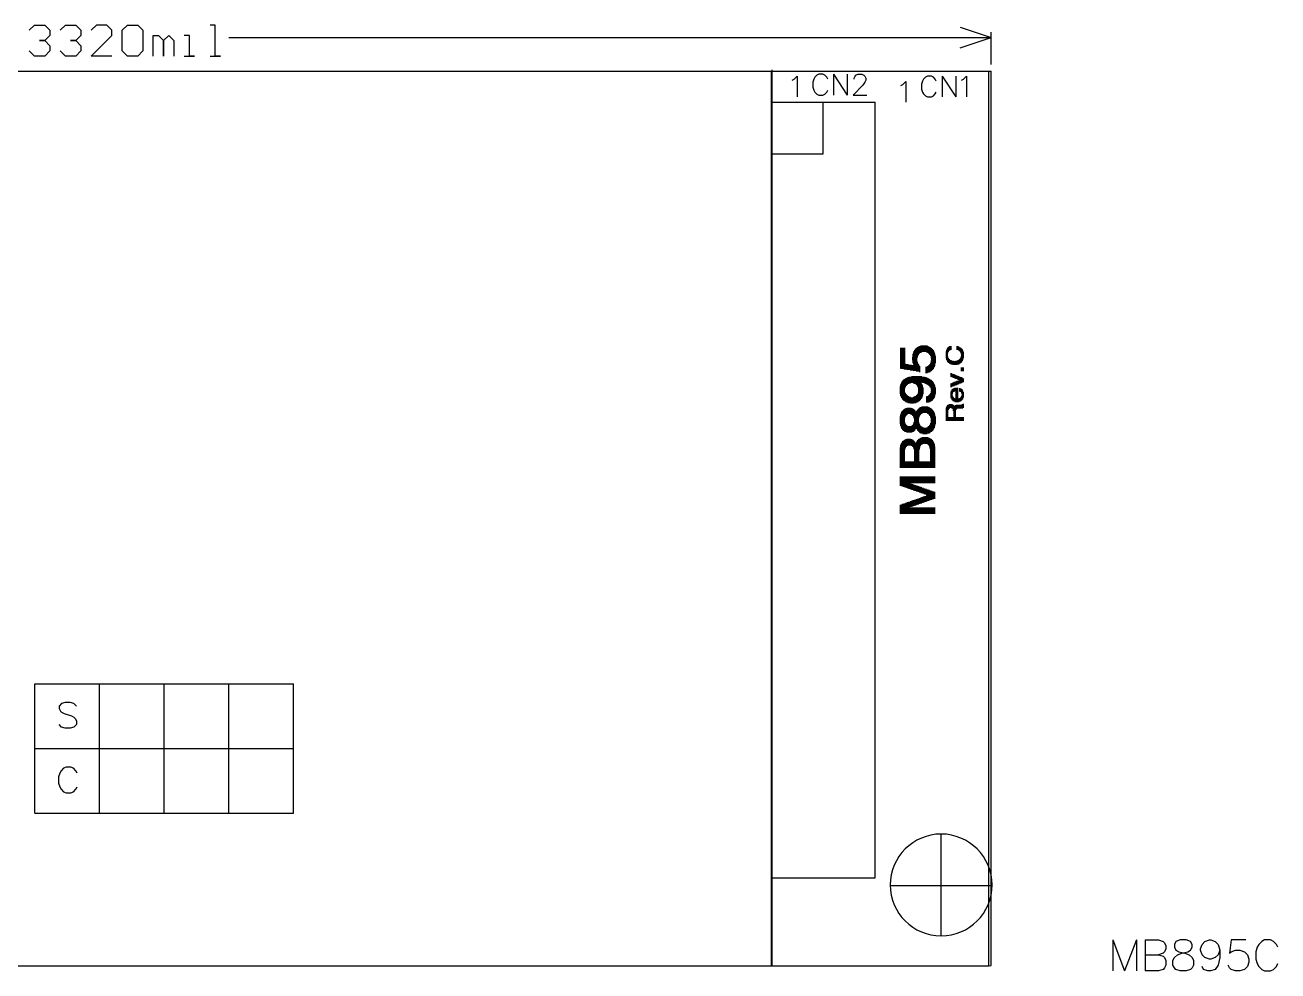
# Model space of a CAD drawing. Extents: x -0.3 to 3.87, y -0.01 to 1.92.
# Drawn here: x 1.451 to 3.874, y -0.01 to 1.819 of the extents above; entities that cross this region are included whole.
import ezdxf

# ---------------------------------------------------------------- set-up
doc = ezdxf.new("R2010")
doc.units = 0
doc.layers.add('gm1', color=6, linetype='CONTINUOUS')
doc.layers.add('gto', color=4, linetype='CONTINUOUS')

msp = doc.modelspace()

# ---------------------------------------------------------------- linework, layer by layer
at = {"layer": 'gm1', "color": 6}
for points in [[(1.45906, 1.80928), (1.46906, 1.81927), (1.48905, 1.81927), (1.49905, 1.80928), (1.49905, 1.79928), (1.48905, 1.78928), (1.47905, 1.78928), (1.48905, 1.78928), (1.49905, 1.77929), (1.49905, 1.76929), (1.48905, 1.75929), (1.46906, 1.75929), (1.45906, 1.76929)], [(1.45906, 1.80928), (1.46906, 1.81927), (1.48905, 1.81927), (1.49905, 1.80928), (1.49905, 1.79928), (1.48905, 1.78928), (1.47905, 1.78928), (1.48905, 1.78928), (1.49905, 1.77929), (1.49905, 1.76929), (1.48905, 1.75929), (1.46906, 1.75929), (1.45906, 1.76929)], [(1.51904, 1.80928), (1.52904, 1.81927), (1.54903, 1.81927), (1.55903, 1.80928), (1.55903, 1.79928), (1.54903, 1.78928), (1.53903, 1.78928), (1.54903, 1.78928), (1.55903, 1.77929), (1.55903, 1.76929), (1.54903, 1.75929), (1.52904, 1.75929), (1.51904, 1.76929)], [(1.51904, 1.80928), (1.52904, 1.81927), (1.54903, 1.81927), (1.55903, 1.80928), (1.55903, 1.79928), (1.54903, 1.78928), (1.53903, 1.78928), (1.54903, 1.78928), (1.55903, 1.77929), (1.55903, 1.76929), (1.54903, 1.75929), (1.52904, 1.75929), (1.51904, 1.76929)], [(1.61901, 1.75929), (1.57902, 1.75929), (1.61901, 1.79928), (1.61901, 1.80928), (1.60901, 1.81927), (1.58902, 1.81927), (1.57902, 1.80928)], [(1.61901, 1.75929), (1.57902, 1.75929), (1.61901, 1.79928), (1.61901, 1.80928), (1.60901, 1.81927), (1.58902, 1.81927), (1.57902, 1.80928)], [(1.639, 1.80928), (1.649, 1.81927), (1.66899, 1.81927), (1.67899, 1.80928), (1.67899, 1.76929), (1.66899, 1.75929), (1.649, 1.75929), (1.639, 1.76929), (1.639, 1.80928)], [(1.639, 1.80928), (1.649, 1.81927), (1.66899, 1.81927), (1.67899, 1.80928), (1.67899, 1.76929), (1.66899, 1.75929), (1.649, 1.75929), (1.639, 1.76929), (1.639, 1.80928)], [(1.80895, 1.75929), (1.82894, 1.75929), (1.81894, 1.75929), (1.81894, 1.81927), (1.80895, 1.81927)], [(1.80895, 1.75929), (1.82894, 1.75929), (1.81894, 1.75929), (1.81894, 1.81927), (1.80895, 1.81927)], [(1.69898, 1.75929), (1.69898, 1.79928), (1.70898, 1.79928), (1.71898, 1.78928), (1.71898, 1.75929), (1.71898, 1.78928), (1.72897, 1.79928), (1.73897, 1.78928), (1.73897, 1.75929)], [(1.69898, 1.75929), (1.69898, 1.79928), (1.70898, 1.79928), (1.71898, 1.78928), (1.71898, 1.75929), (1.71898, 1.78928), (1.72897, 1.79928), (1.73897, 1.78928), (1.73897, 1.75929)], [(1.75896, 1.75929), (1.77896, 1.75929), (1.76896, 1.75929), (1.76896, 1.79928), (1.75896, 1.79928)], [(1.75896, 1.75929), (1.77896, 1.75929), (1.76896, 1.75929), (1.76896, 1.79928), (1.75896, 1.79928)], [(1.84494, 1.79528), (3.32, 1.79528)], [(1.84494, 1.79528), (3.32, 1.79528)], [(3.26, 1.81528), (3.32, 1.79528)], [(3.26, 1.81528), (3.32, 1.79528)], [(3.26, 1.77528), (3.32, 1.79528)], [(3.26, 1.77528), (3.32, 1.79528)], [(3.32, 1.74278), (3.32, 1.80528)], [(3.32, 1.74278), (3.32, 1.80528)], [(0.62, 1.68528), (0.82, 1.68528), (0.865, 1.73028), (3.32, 1.73028)], [(0.62, 1.68528), (0.82, 1.68528), (0.865, 1.73028), (3.32, 1.73028)], [(3.32, 0.00028), (3.32, 1.73028)], [(3.32, 0.00028), (3.32, 1.73028)], [(0, 0), (3.3155, 0)], [(0, 0), (3.3155, 0)], [(3.3155, 0), (3.32, 0.00028)], [(3.3155, 0), (3.32, 0.00028)]]:
    msp.add_lwpolyline(points, dxfattribs=at)
at = {"layer": 'gto', "color": 4}
for points in [[(1.45906, 1.80928), (1.46906, 1.81927), (1.48905, 1.81927), (1.49905, 1.80928), (1.49905, 1.79928), (1.48905, 1.78928), (1.47905, 1.78928), (1.48905, 1.78928), (1.49905, 1.77929), (1.49905, 1.76929), (1.48905, 1.75929), (1.46906, 1.75929), (1.45906, 1.76929)], [(1.51904, 1.80928), (1.52904, 1.81927), (1.54903, 1.81927), (1.55903, 1.80928), (1.55903, 1.79928), (1.54903, 1.78928), (1.53903, 1.78928), (1.54903, 1.78928), (1.55903, 1.77929), (1.55903, 1.76929), (1.54903, 1.75929), (1.52904, 1.75929), (1.51904, 1.76929)], [(1.61901, 1.75929), (1.57902, 1.75929), (1.61901, 1.79928), (1.61901, 1.80928), (1.60901, 1.81927), (1.58902, 1.81927), (1.57902, 1.80928)], [(1.639, 1.80928), (1.649, 1.81927), (1.66899, 1.81927), (1.67899, 1.80928), (1.67899, 1.76929), (1.66899, 1.75929), (1.649, 1.75929), (1.639, 1.76929), (1.639, 1.80928)], [(1.80895, 1.75929), (1.82894, 1.75929), (1.81894, 1.75929), (1.81894, 1.81927), (1.80895, 1.81927)], [(1.69898, 1.75929), (1.69898, 1.79928), (1.70898, 1.79928), (1.71898, 1.78928), (1.71898, 1.75929), (1.71898, 1.78928), (1.72897, 1.79928), (1.73897, 1.78928), (1.73897, 1.75929)], [(1.75896, 1.75929), (1.77896, 1.75929), (1.76896, 1.75929), (1.76896, 1.79928), (1.75896, 1.79928)], [(1.84494, 1.79528), (3.32, 1.79528)], [(3.26, 1.81528), (3.32, 1.79528)], [(3.26, 1.77528), (3.32, 1.79528)], [(3.32, 1.74278), (3.32, 1.80528)], [(0.62, 1.68528), (0.82, 1.68528), (0.865, 1.73028), (3.32, 1.73028)], [(2.895, 0), (2.895, 1.73028)], [(2.89594, 0), (2.89594, 1.73257)], [(3.00357, 1.71447), (3.00166, 1.71828), (2.99785, 1.72209), (2.99404, 1.72399), (2.98643, 1.72399), (2.98262, 1.72209), (2.97881, 1.71828), (2.9769, 1.71447), (2.975, 1.70876), (2.975, 1.69923), (2.9769, 1.69352), (2.97881, 1.68971), (2.98262, 1.6859), (2.98643, 1.684), (2.99404, 1.684), (2.99785, 1.6859), (3.00166, 1.68971), (3.00357, 1.69352)], [(3.0148, 1.72399), (3.0148, 1.684)], [(3.0148, 1.72399), (3.04146, 1.684)], [(3.04146, 1.72399), (3.04146, 1.684)], [(3.05441, 1.71447), (3.05441, 1.71637), (3.05632, 1.72018), (3.05822, 1.72209), (3.06203, 1.72399), (3.06965, 1.72399), (3.07346, 1.72209), (3.07536, 1.72018), (3.07726, 1.71637), (3.07726, 1.71256), (3.07536, 1.70876), (3.07155, 1.70304), (3.05251, 1.684), (3.07917, 1.684)], [(3.315, 0.00028), (3.315, 1.73028)], [(3.32, 0.00028), (3.32, 1.73028)], [(2.935, 1.71266), (2.93881, 1.71456), (2.94452, 1.72028), (2.94452, 1.68028)], [(3.145, 1.70266), (3.14881, 1.70456), (3.15452, 1.71028), (3.15452, 1.67028)], [(3.21357, 1.71075), (3.21166, 1.71456), (3.20785, 1.71837), (3.20404, 1.72028), (3.19643, 1.72028), (3.19262, 1.71837), (3.18881, 1.71456), (3.1869, 1.71075), (3.185, 1.70504), (3.185, 1.69552), (3.1869, 1.68981), (3.18881, 1.686), (3.19262, 1.68219), (3.19643, 1.68028), (3.20404, 1.68028), (3.20785, 1.68219), (3.21166, 1.686), (3.21357, 1.68981)], [(3.2248, 1.72028), (3.2248, 1.68028)], [(3.2248, 1.72028), (3.25146, 1.68028)], [(3.25146, 1.72028), (3.25146, 1.68028)], [(3.26251, 1.71266), (3.26632, 1.71456), (3.27203, 1.72028), (3.27203, 1.68028)], [(2.895, 1.67028), (3.095, 1.67028)], [(2.895, 0.17028), (3.095, 0.17028), (3.095, 1.67028)], [(2.896, 0.17028), (2.896, 1.67028)], [(2.995, 1.57028), (2.995, 1.67028)], [(2.895, 1.57028), (2.995, 1.57028)], [(3.145, 1.15528), (3.145, 1.19528)], [(3.146, 1.15428), (3.146, 1.19528)], [(3.147, 1.15428), (3.147, 1.19528)], [(3.148, 1.15428), (3.148, 1.19528)], [(3.149, 1.15428), (3.149, 1.19528)], [(3.15, 1.15428), (3.15, 1.19528)], [(3.151, 1.15428), (3.151, 1.19528)], [(3.152, 1.15328), (3.152, 1.19528)], [(3.153, 1.15328), (3.153, 1.19528)], [(3.171, 1.16128), (3.171, 1.18828)], [(3.172, 1.15028), (3.172, 1.19028)], [(3.173, 1.15028), (3.173, 1.19128)], [(3.174, 1.15028), (3.174, 1.19328)], [(3.175, 1.15028), (3.175, 1.19428)], [(3.176, 1.14928), (3.176, 1.19528)], [(3.177, 1.17628), (3.177, 1.19528)], [(3.178, 1.17928), (3.178, 1.19628)], [(3.179, 1.18128), (3.179, 1.19728)], [(3.18, 1.18328), (3.18, 1.19728)], [(3.181, 1.18428), (3.181, 1.19828)], [(3.182, 1.18528), (3.182, 1.19828)], [(3.183, 1.18528), (3.183, 1.19828)], [(3.184, 1.18628), (3.184, 1.19928)], [(3.185, 1.18628), (3.185, 1.19928)], [(3.186, 1.18728), (3.186, 1.19928)], [(3.187, 1.18728), (3.187, 1.19928)], [(3.188, 1.18728), (3.188, 1.19928)], [(3.189, 1.18728), (3.189, 1.19928)], [(3.19, 1.18728), (3.19, 1.19928)], [(3.191, 1.18728), (3.191, 1.19928)], [(3.192, 1.18728), (3.192, 1.19928)], [(3.193, 1.18728), (3.193, 1.19928)], [(3.194, 1.18728), (3.194, 1.19928)], [(3.195, 1.18728), (3.195, 1.19928)], [(3.196, 1.18628), (3.196, 1.19928)], [(3.197, 1.18628), (3.197, 1.19828)], [(3.198, 1.18528), (3.198, 1.19828)], [(3.199, 1.18428), (3.199, 1.19728)], [(3.2, 1.18428), (3.2, 1.19728)], [(3.201, 1.18228), (3.201, 1.19628)], [(3.202, 1.18128), (3.202, 1.19628)], [(3.203, 1.17928), (3.203, 1.19528)], [(3.204, 1.17528), (3.204, 1.19428)], [(3.205, 1.15128), (3.205, 1.19328)], [(3.206, 1.15228), (3.206, 1.19228)], [(3.207, 1.15328), (3.207, 1.19128)], [(3.208, 1.15428), (3.208, 1.19028)], [(3.209, 1.15628), (3.209, 1.18828)], [(3.233, 1.175), (3.233, 1.188)], [(3.234, 1.172), (3.234, 1.191)], [(3.235, 1.17), (3.235, 1.193)], [(3.236, 1.185), (3.236, 1.195)], [(3.237, 1.187), (3.237, 1.196)], [(3.238, 1.189), (3.238, 1.197)], [(3.239, 1.19), (3.239, 1.197)], [(3.24, 1.19), (3.24, 1.198)], [(3.241, 1.191), (3.241, 1.198)], [(3.242, 1.191), (3.242, 1.198)], [(3.254, 1.191), (3.254, 1.198)], [(3.255, 1.191), (3.255, 1.198)], [(3.256, 1.191), (3.256, 1.198)], [(3.257, 1.19), (3.257, 1.197)], [(3.258, 1.19), (3.258, 1.197)], [(3.259, 1.189), (3.259, 1.196)], [(3.26, 1.188), (3.26, 1.196)], [(3.261, 1.186), (3.261, 1.195)], [(3.262, 1.183), (3.262, 1.194)], [(3.263, 1.168), (3.263, 1.193)], [(3.264, 1.17), (3.264, 1.192)], [(3.265, 1.172), (3.265, 1.19)], [(3.154, 1.15328), (3.154, 1.16428)], [(3.155, 1.15328), (3.155, 1.16328)], [(3.156, 1.15328), (3.156, 1.16328)], [(3.157, 1.15328), (3.157, 1.16328)], [(3.158, 1.15228), (3.158, 1.16328)], [(3.159, 1.15228), (3.159, 1.16328)], [(3.168, 1.17128), (3.168, 1.17728)], [(3.169, 1.16528), (3.169, 1.18328)], [(3.17, 1.16328), (3.17, 1.18628)], [(3.177, 1.14928), (3.177, 1.16828)], [(3.178, 1.14928), (3.178, 1.16528)], [(3.179, 1.14928), (3.179, 1.16328)], [(3.202, 1.14928), (3.202, 1.16328)], [(3.203, 1.14928), (3.203, 1.16628)], [(3.204, 1.15028), (3.204, 1.17028)], [(3.21, 1.15828), (3.21, 1.18628)], [(3.211, 1.16028), (3.211, 1.18328)], [(3.212, 1.16528), (3.212, 1.17928)], [(3.236, 1.168), (3.236, 1.178)], [(3.237, 1.167), (3.237, 1.175)], [(3.238, 1.166), (3.238, 1.174)], [(3.239, 1.166), (3.239, 1.173)], [(3.24, 1.165), (3.24, 1.172)], [(3.241, 1.164), (3.241, 1.171)], [(3.242, 1.164), (3.242, 1.171)], [(3.243, 1.163), (3.243, 1.17)], [(3.244, 1.163), (3.244, 1.17)], [(3.245, 1.163), (3.245, 1.17)], [(3.246, 1.163), (3.246, 1.17)], [(3.247, 1.162), (3.247, 1.169)], [(3.248, 1.162), (3.248, 1.169)], [(3.249, 1.162), (3.249, 1.169)], [(3.25, 1.162), (3.25, 1.169)], [(3.251, 1.162), (3.251, 1.169)], [(3.252, 1.162), (3.252, 1.17)], [(3.253, 1.162), (3.253, 1.17)], [(3.254, 1.163), (3.254, 1.17)], [(3.255, 1.163), (3.255, 1.17)], [(3.256, 1.163), (3.256, 1.171)], [(3.257, 1.163), (3.257, 1.171)], [(3.258, 1.164), (3.258, 1.172)], [(3.259, 1.165), (3.259, 1.173)], [(3.26, 1.165), (3.26, 1.174)], [(3.261, 1.166), (3.261, 1.176)], [(3.262, 1.167), (3.262, 1.179)], [(3.266, 1.175), (3.266, 1.187)], [(3.16, 1.15228), (3.16, 1.16228)], [(3.161, 1.15228), (3.161, 1.16228)], [(3.162, 1.15228), (3.162, 1.16228)], [(3.162, 1.12628), (3.162, 1.13928)], [(3.163, 1.15228), (3.163, 1.16228)], [(3.163, 1.12628), (3.163, 1.13928)], [(3.164, 1.15128), (3.164, 1.16228)], [(3.164, 1.12728), (3.164, 1.13928)], [(3.165, 1.15128), (3.165, 1.16228)], [(3.165, 1.12728), (3.165, 1.13928)], [(3.166, 1.15128), (3.166, 1.16128)], [(3.166, 1.12728), (3.166, 1.13928)], [(3.167, 1.15128), (3.167, 1.16128)], [(3.167, 1.12728), (3.167, 1.14028)], [(3.168, 1.15128), (3.168, 1.16128)], [(3.168, 1.12728), (3.168, 1.14028)], [(3.169, 1.15128), (3.169, 1.16128)], [(3.169, 1.12728), (3.169, 1.14028)], [(3.17, 1.15028), (3.17, 1.16128)], [(3.17, 1.12628), (3.17, 1.14028)], [(3.171, 1.15028), (3.171, 1.16028)], [(3.171, 1.12628), (3.171, 1.14028)], [(3.172, 1.12628), (3.172, 1.14028)], [(3.173, 1.12528), (3.173, 1.14028)], [(3.174, 1.12528), (3.174, 1.14028)], [(3.175, 1.12428), (3.175, 1.14028)], [(3.176, 1.12328), (3.176, 1.14028)], [(3.177, 1.12228), (3.177, 1.14028)], [(3.178, 1.12028), (3.178, 1.14028)], [(3.179, 1.11828), (3.179, 1.14028)], [(3.18, 1.14928), (3.18, 1.16228)], [(3.18, 1.09128), (3.18, 1.14028)], [(3.181, 1.14928), (3.181, 1.16028)], [(3.181, 1.09228), (3.181, 1.14028)], [(3.182, 1.14828), (3.182, 1.15928)], [(3.182, 1.09328), (3.182, 1.14028)], [(3.183, 1.09428), (3.183, 1.14028)], [(3.184, 1.12828), (3.184, 1.14028)], [(3.185, 1.12828), (3.185, 1.14028)], [(3.186, 1.12828), (3.186, 1.13928)], [(3.187, 1.12828), (3.187, 1.13928)], [(3.188, 1.12728), (3.188, 1.13928)], [(3.189, 1.12728), (3.189, 1.13928)], [(3.19, 1.12728), (3.19, 1.13928)], [(3.194, 1.14628), (3.194, 1.15828)], [(3.195, 1.14628), (3.195, 1.15828)], [(3.196, 1.14628), (3.196, 1.15828)], [(3.197, 1.14728), (3.197, 1.15928)], [(3.198, 1.14728), (3.198, 1.15928)], [(3.199, 1.14728), (3.199, 1.16028)], [(3.2, 1.14828), (3.2, 1.16128)], [(3.201, 1.14828), (3.201, 1.16228)], [(3.242, 1.139), (3.242, 1.146)], [(3.243, 1.139), (3.243, 1.146)], [(3.244, 1.138), (3.244, 1.145)], [(3.245, 1.138), (3.245, 1.145)], [(3.246, 1.138), (3.246, 1.144)], [(3.247, 1.137), (3.247, 1.144)], [(3.248, 1.137), (3.248, 1.144)], [(3.249, 1.137), (3.249, 1.143)], [(3.25, 1.136), (3.25, 1.143)], [(3.251, 1.136), (3.251, 1.142)], [(3.252, 1.135), (3.252, 1.142)], [(3.253, 1.135), (3.253, 1.141)], [(3.254, 1.135), (3.254, 1.141)], [(3.255, 1.134), (3.255, 1.141)], [(3.256, 1.134), (3.256, 1.14)], [(3.257, 1.133), (3.257, 1.14)], [(3.258, 1.133), (3.258, 1.139)], [(3.259, 1.133), (3.259, 1.139)], [(3.262, 1.15), (3.262, 1.157)], [(3.263, 1.15), (3.263, 1.157)], [(3.264, 1.15), (3.264, 1.157)], [(3.265, 1.15), (3.265, 1.157)], [(3.266, 1.15), (3.266, 1.157)], [(3.144, 1.10628), (3.144, 1.12028)], [(3.145, 1.10228), (3.145, 1.12428)], [(3.146, 1.10028), (3.146, 1.12628)], [(3.147, 1.09828), (3.147, 1.12828)], [(3.148, 1.09728), (3.148, 1.13028)], [(3.149, 1.09528), (3.149, 1.13128)], [(3.15, 1.09428), (3.15, 1.13228)], [(3.151, 1.09328), (3.151, 1.13328)], [(3.152, 1.09228), (3.152, 1.13428)], [(3.153, 1.11728), (3.153, 1.13428)], [(3.154, 1.11928), (3.154, 1.13528)], [(3.155, 1.12128), (3.155, 1.13628)], [(3.156, 1.12228), (3.156, 1.13628)], [(3.157, 1.12328), (3.157, 1.13728)], [(3.158, 1.12428), (3.158, 1.13728)], [(3.159, 1.12528), (3.159, 1.13828)], [(3.16, 1.12528), (3.16, 1.13828)], [(3.161, 1.12628), (3.161, 1.13828)], [(3.184, 1.09628), (3.184, 1.12728)], [(3.185, 1.09728), (3.185, 1.12528)], [(3.186, 1.09928), (3.186, 1.12428)], [(3.187, 1.10128), (3.187, 1.12228)], [(3.188, 1.10528), (3.188, 1.11828)], [(3.191, 1.12728), (3.191, 1.13828)], [(3.192, 1.12628), (3.192, 1.13828)], [(3.193, 1.12628), (3.193, 1.13828)], [(3.194, 1.12528), (3.194, 1.13828)], [(3.195, 1.12528), (3.195, 1.13728)], [(3.196, 1.12428), (3.196, 1.13728)], [(3.197, 1.12428), (3.197, 1.13628)], [(3.198, 1.12328), (3.198, 1.13628)], [(3.199, 1.12228), (3.199, 1.13528)], [(3.2, 1.12228), (3.2, 1.13528)], [(3.201, 1.12128), (3.201, 1.13428)], [(3.202, 1.11928), (3.202, 1.13328)], [(3.203, 1.11828), (3.203, 1.13328)], [(3.204, 1.11328), (3.204, 1.13228)], [(3.205, 1.09328), (3.205, 1.13128)], [(3.206, 1.09328), (3.206, 1.13028)], [(3.207, 1.09428), (3.207, 1.12928)], [(3.208, 1.09628), (3.208, 1.12828)], [(3.209, 1.09728), (3.209, 1.12628)], [(3.21, 1.09928), (3.21, 1.12428)], [(3.211, 1.10128), (3.211, 1.12228)], [(3.212, 1.10528), (3.212, 1.11828)], [(3.242, 1.119), (3.242, 1.126)], [(3.243, 1.119), (3.243, 1.126)], [(3.244, 1.12), (3.244, 1.127)], [(3.245, 1.12), (3.245, 1.127)], [(3.245, 1.107), (3.245, 1.115)], [(3.246, 1.121), (3.246, 1.128)], [(3.246, 1.109), (3.246, 1.116)], [(3.247, 1.121), (3.247, 1.128)], [(3.247, 1.11), (3.247, 1.116)], [(3.248, 1.121), (3.248, 1.128)], [(3.248, 1.11), (3.248, 1.117)], [(3.249, 1.122), (3.249, 1.129)], [(3.249, 1.111), (3.249, 1.117)], [(3.25, 1.122), (3.25, 1.129)], [(3.25, 1.111), (3.25, 1.117)], [(3.251, 1.123), (3.251, 1.129)], [(3.251, 1.111), (3.251, 1.118)], [(3.252, 1.123), (3.252, 1.13)], [(3.252, 1.09), (3.252, 1.118)], [(3.253, 1.123), (3.253, 1.13)], [(3.253, 1.09), (3.253, 1.118)], [(3.254, 1.124), (3.254, 1.131)], [(3.254, 1.09), (3.254, 1.118)], [(3.255, 1.124), (3.255, 1.131)], [(3.255, 1.09), (3.255, 1.118)], [(3.256, 1.125), (3.256, 1.131)], [(3.257, 1.125), (3.257, 1.132)], [(3.258, 1.126), (3.258, 1.132)], [(3.259, 1.126), (3.259, 1.132)], [(3.259, 1.111), (3.259, 1.117)], [(3.26, 1.126), (3.26, 1.138)], [(3.26, 1.11), (3.26, 1.117)], [(3.261, 1.127), (3.261, 1.138)], [(3.261, 1.11), (3.261, 1.116)], [(3.262, 1.127), (3.262, 1.138)], [(3.262, 1.109), (3.262, 1.116)], [(3.263, 1.128), (3.263, 1.137)], [(3.263, 1.107), (3.263, 1.115)], [(3.264, 1.128), (3.264, 1.137)], [(3.265, 1.128), (3.265, 1.136)], [(3.266, 1.129), (3.266, 1.136)], [(3.153, 1.09228), (3.153, 1.10928)], [(3.154, 1.09128), (3.154, 1.10728)], [(3.155, 1.09028), (3.155, 1.10528)], [(3.156, 1.09028), (3.156, 1.10428)], [(3.157, 1.08928), (3.157, 1.10328)], [(3.158, 1.08928), (3.158, 1.10228)], [(3.159, 1.08928), (3.159, 1.10128)], [(3.16, 1.08828), (3.16, 1.10128)], [(3.161, 1.08828), (3.161, 1.10028)], [(3.162, 1.08828), (3.162, 1.10028)], [(3.163, 1.08828), (3.163, 1.10028)], [(3.164, 1.08828), (3.164, 1.09928)], [(3.165, 1.08728), (3.165, 1.09928)], [(3.166, 1.08728), (3.166, 1.09928)], [(3.167, 1.08728), (3.167, 1.09928)], [(3.168, 1.08728), (3.168, 1.09928)], [(3.169, 1.08728), (3.169, 1.09928)], [(3.17, 1.08828), (3.17, 1.10028)], [(3.171, 1.08828), (3.171, 1.10028)], [(3.172, 1.08828), (3.172, 1.10028)], [(3.173, 1.08828), (3.173, 1.10128)], [(3.174, 1.08828), (3.174, 1.10128)], [(3.175, 1.08928), (3.175, 1.10228)], [(3.176, 1.08928), (3.176, 1.10328)], [(3.177, 1.09028), (3.177, 1.10428)], [(3.178, 1.09028), (3.178, 1.10528)], [(3.179, 1.09128), (3.179, 1.10828)], [(3.195, 1.08928), (3.195, 1.10028)], [(3.196, 1.08928), (3.196, 1.10128)], [(3.197, 1.08928), (3.197, 1.10128)], [(3.198, 1.08928), (3.198, 1.10128)], [(3.199, 1.09028), (3.199, 1.10228)], [(3.2, 1.09028), (3.2, 1.10328)], [(3.201, 1.09028), (3.201, 1.10428)], [(3.202, 1.09128), (3.202, 1.10528)], [(3.203, 1.09128), (3.203, 1.10728)], [(3.204, 1.09228), (3.204, 1.11128)], [(3.242, 1.099), (3.242, 1.11)], [(3.243, 1.097), (3.243, 1.112)], [(3.244, 1.095), (3.244, 1.114)], [(3.245, 1.094), (3.245, 1.102)], [(3.246, 1.093), (3.246, 1.1)], [(3.247, 1.092), (3.247, 1.099)], [(3.248, 1.092), (3.248, 1.098)], [(3.249, 1.091), (3.249, 1.098)], [(3.25, 1.091), (3.25, 1.097)], [(3.251, 1.09), (3.251, 1.097)], [(3.256, 1.09), (3.256, 1.097)], [(3.257, 1.09), (3.257, 1.097)], [(3.258, 1.091), (3.258, 1.097)], [(3.259, 1.091), (3.259, 1.098)], [(3.26, 1.091), (3.26, 1.098)], [(3.261, 1.092), (3.261, 1.099)], [(3.262, 1.093), (3.262, 1.1)], [(3.263, 1.094), (3.263, 1.102)], [(3.264, 1.095), (3.264, 1.114)], [(3.265, 1.096), (3.265, 1.112)], [(3.266, 1.099), (3.266, 1.109)], [(3.145, 1.04428), (3.145, 1.06628)], [(3.146, 1.04128), (3.146, 1.06928)], [(3.147, 1.03928), (3.147, 1.07128)], [(3.148, 1.03828), (3.148, 1.07228)], [(3.149, 1.03628), (3.149, 1.07328)], [(3.15, 1.03528), (3.15, 1.07428)], [(3.151, 1.03428), (3.151, 1.07528)], [(3.152, 1.03428), (3.152, 1.07628)], [(3.153, 1.05928), (3.153, 1.07728)], [(3.154, 1.06228), (3.154, 1.07728)], [(3.155, 1.06328), (3.155, 1.07828)], [(3.156, 1.06528), (3.156, 1.07828)], [(3.157, 1.06628), (3.157, 1.07828)], [(3.158, 1.06628), (3.158, 1.07928)], [(3.159, 1.06728), (3.159, 1.07928)], [(3.16, 1.06728), (3.16, 1.07928)], [(3.161, 1.06728), (3.161, 1.07928)], [(3.162, 1.06728), (3.162, 1.07928)], [(3.163, 1.06728), (3.163, 1.07928)], [(3.164, 1.06728), (3.164, 1.07928)], [(3.165, 1.06628), (3.165, 1.07828)], [(3.166, 1.06628), (3.166, 1.07828)], [(3.167, 1.06528), (3.167, 1.07828)], [(3.168, 1.06428), (3.168, 1.07728)], [(3.169, 1.06328), (3.169, 1.07728)], [(3.17, 1.06228), (3.17, 1.07628)], [(3.171, 1.05928), (3.171, 1.07528)], [(3.172, 1.03528), (3.172, 1.07428)], [(3.173, 1.03728), (3.173, 1.07328)], [(3.174, 1.03828), (3.174, 1.07128)], [(3.175, 1.04028), (3.175, 1.06928)], [(3.176, 1.03828), (3.176, 1.07228)], [(3.177, 1.03728), (3.177, 1.07428)], [(3.178, 1.03528), (3.178, 1.07528)], [(3.179, 1.03428), (3.179, 1.07628)], [(3.18, 1.05928), (3.18, 1.07728)], [(3.181, 1.06228), (3.181, 1.07828)], [(3.182, 1.06428), (3.182, 1.07928)], [(3.183, 1.06528), (3.183, 1.08028)], [(3.184, 1.06728), (3.184, 1.08028)], [(3.185, 1.06728), (3.185, 1.08028)], [(3.186, 1.06828), (3.186, 1.08128)], [(3.187, 1.06928), (3.187, 1.08128)], [(3.188, 1.06928), (3.188, 1.08128)], [(3.189, 1.06928), (3.189, 1.08128)], [(3.19, 1.06928), (3.19, 1.08128)], [(3.191, 1.06928), (3.191, 1.08128)], [(3.192, 1.06928), (3.192, 1.08128)], [(3.193, 1.06928), (3.193, 1.08128)], [(3.194, 1.06928), (3.194, 1.08128)], [(3.195, 1.06928), (3.195, 1.08128)], [(3.196, 1.06928), (3.196, 1.08128)], [(3.197, 1.06828), (3.197, 1.08128)], [(3.198, 1.06728), (3.198, 1.08028)], [(3.199, 1.06728), (3.199, 1.08028)], [(3.2, 1.06628), (3.2, 1.08028)], [(3.201, 1.06428), (3.201, 1.07928)], [(3.202, 1.06328), (3.202, 1.07828)], [(3.203, 1.06028), (3.203, 1.07828)], [(3.204, 1.03228), (3.204, 1.07728)], [(3.205, 1.03328), (3.205, 1.07628)], [(3.206, 1.03428), (3.206, 1.07528)], [(3.207, 1.03528), (3.207, 1.07428)], [(3.208, 1.03728), (3.208, 1.07228)], [(3.209, 1.03828), (3.209, 1.07128)], [(3.21, 1.04028), (3.21, 1.06928)], [(3.211, 1.04328), (3.211, 1.06628)], [(3.233, 1.054), (3.233, 1.079)], [(3.234, 1.054), (3.234, 1.081)], [(3.235, 1.054), (3.235, 1.083)], [(3.236, 1.054), (3.236, 1.084)], [(3.237, 1.075), (3.237, 1.085)], [(3.238, 1.077), (3.238, 1.085)], [(3.239, 1.078), (3.239, 1.086)], [(3.24, 1.079), (3.24, 1.086)], [(3.241, 1.079), (3.241, 1.086)], [(3.242, 1.079), (3.242, 1.086)], [(3.243, 1.079), (3.243, 1.086)], [(3.244, 1.078), (3.244, 1.086)], [(3.245, 1.078), (3.245, 1.085)], [(3.246, 1.077), (3.246, 1.085)], [(3.247, 1.073), (3.247, 1.084)], [(3.248, 1.054), (3.248, 1.083)], [(3.249, 1.054), (3.249, 1.081)], [(3.25, 1.054), (3.25, 1.082)], [(3.251, 1.054), (3.251, 1.084)], [(3.252, 1.075), (3.252, 1.084)], [(3.253, 1.077), (3.253, 1.085)], [(3.254, 1.078), (3.254, 1.085)], [(3.255, 1.078), (3.255, 1.085)], [(3.256, 1.078), (3.256, 1.085)], [(3.257, 1.078), (3.257, 1.085)], [(3.258, 1.078), (3.258, 1.085)], [(3.259, 1.078), (3.259, 1.085)], [(3.26, 1.078), (3.26, 1.085)], [(3.261, 1.078), (3.261, 1.085)], [(3.262, 1.078), (3.262, 1.085)], [(3.263, 1.078), (3.263, 1.085)], [(3.264, 1.078), (3.264, 1.086)], [(3.265, 1.079), (3.265, 1.086)], [(3.266, 1.079), (3.266, 1.087)], [(3.144, 1.04828), (3.144, 1.06228)], [(3.153, 1.03328), (3.153, 1.05128)], [(3.154, 1.03228), (3.154, 1.04828)], [(3.155, 1.03228), (3.155, 1.04628)], [(3.156, 1.03228), (3.156, 1.04528)], [(3.157, 1.03128), (3.157, 1.04428)], [(3.158, 1.03128), (3.158, 1.04428)], [(3.159, 1.03128), (3.159, 1.04328)], [(3.16, 1.03128), (3.16, 1.04328)], [(3.161, 1.03128), (3.161, 1.04328)], [(3.162, 1.03128), (3.162, 1.04328)], [(3.163, 1.03128), (3.163, 1.04328)], [(3.164, 1.03128), (3.164, 1.04328)], [(3.165, 1.03128), (3.165, 1.04328)], [(3.166, 1.03128), (3.166, 1.04428)], [(3.167, 1.03228), (3.167, 1.04428)], [(3.168, 1.03228), (3.168, 1.04528)], [(3.169, 1.03228), (3.169, 1.04628)], [(3.17, 1.03328), (3.17, 1.04828)], [(3.171, 1.03428), (3.171, 1.05128)], [(3.18, 1.03328), (3.18, 1.05128)], [(3.181, 1.03228), (3.181, 1.04828)], [(3.182, 1.03128), (3.182, 1.04628)], [(3.183, 1.03028), (3.183, 1.04428)], [(3.184, 1.03028), (3.184, 1.04328)], [(3.185, 1.02928), (3.185, 1.04228)], [(3.186, 1.02928), (3.186, 1.04228)], [(3.198, 1.02928), (3.198, 1.04228)], [(3.199, 1.02928), (3.199, 1.04328)], [(3.2, 1.03028), (3.2, 1.04328)], [(3.201, 1.03028), (3.201, 1.04528)], [(3.202, 1.03128), (3.202, 1.04628)], [(3.203, 1.03228), (3.203, 1.04928)], [(3.212, 1.04728), (3.212, 1.06228)], [(3.237, 1.054), (3.237, 1.061)], [(3.238, 1.054), (3.238, 1.061)], [(3.239, 1.054), (3.239, 1.061)], [(3.24, 1.054), (3.24, 1.061)], [(3.241, 1.054), (3.241, 1.061)], [(3.242, 1.054), (3.242, 1.061)], [(3.243, 1.054), (3.243, 1.061)], [(3.244, 1.054), (3.244, 1.061)], [(3.245, 1.054), (3.245, 1.061)], [(3.246, 1.054), (3.246, 1.061)], [(3.247, 1.054), (3.247, 1.061)], [(3.252, 1.054), (3.252, 1.061)], [(3.253, 1.054), (3.253, 1.061)], [(3.254, 1.054), (3.254, 1.061)], [(3.255, 1.054), (3.255, 1.061)], [(3.256, 1.054), (3.256, 1.061)], [(3.257, 1.054), (3.257, 1.061)], [(3.258, 1.054), (3.258, 1.061)], [(3.259, 1.054), (3.259, 1.061)], [(3.26, 1.054), (3.26, 1.061)], [(3.261, 1.054), (3.261, 1.061)], [(3.262, 1.054), (3.262, 1.061)], [(3.263, 1.054), (3.263, 1.061)], [(3.264, 1.054), (3.264, 1.061)], [(3.265, 1.054), (3.265, 1.061)], [(3.266, 1.054), (3.266, 1.061)], [(3.155, 1.00328), (3.155, 1.01828)], [(3.156, 1.00428), (3.156, 1.01828)], [(3.157, 1.00528), (3.157, 1.01828)], [(3.158, 1.00528), (3.158, 1.01928)], [(3.159, 1.00628), (3.159, 1.01928)], [(3.16, 1.00628), (3.16, 1.01928)], [(3.161, 1.00628), (3.161, 1.01928)], [(3.162, 1.00628), (3.162, 1.01928)], [(3.163, 1.00628), (3.163, 1.01928)], [(3.164, 1.00628), (3.164, 1.01828)], [(3.165, 1.00628), (3.165, 1.01828)], [(3.166, 1.00528), (3.166, 1.01828)], [(3.18, 0.96328), (3.18, 1.01828)], [(3.181, 0.99828), (3.181, 1.01928)], [(3.182, 1.00228), (3.182, 1.01928)], [(3.183, 1.00528), (3.183, 1.02028)], [(3.184, 1.00728), (3.184, 1.02128)], [(3.185, 1.00828), (3.185, 1.02128)], [(3.186, 1.00828), (3.186, 1.02128)], [(3.187, 1.02928), (3.187, 1.04128)], [(3.187, 1.00928), (3.187, 1.02228)], [(3.188, 1.02928), (3.188, 1.04128)], [(3.188, 1.00928), (3.188, 1.02228)], [(3.189, 1.02828), (3.189, 1.04128)], [(3.189, 1.00928), (3.189, 1.02228)], [(3.19, 1.02828), (3.19, 1.04028)], [(3.19, 1.00928), (3.19, 1.02228)], [(3.191, 1.02828), (3.191, 1.04028)], [(3.191, 1.01028), (3.191, 1.02228)], [(3.192, 1.02828), (3.192, 1.04028)], [(3.192, 1.01028), (3.192, 1.02228)], [(3.193, 1.02828), (3.193, 1.04028)], [(3.193, 1.00928), (3.193, 1.02228)], [(3.194, 1.02828), (3.194, 1.04028)], [(3.194, 1.00928), (3.194, 1.02228)], [(3.195, 1.02828), (3.195, 1.04028)], [(3.195, 1.00928), (3.195, 1.02228)], [(3.196, 1.02928), (3.196, 1.04128)], [(3.196, 1.00928), (3.196, 1.02228)], [(3.197, 1.02928), (3.197, 1.04128)], [(3.197, 1.00928), (3.197, 1.02228)], [(3.198, 1.00828), (3.198, 1.02128)], [(3.199, 1.00728), (3.199, 1.02128)], [(3.2, 1.00628), (3.2, 1.02128)], [(3.201, 1.00428), (3.201, 1.02028)], [(3.202, 1.00028), (3.202, 1.01928)], [(3.203, 0.96328), (3.203, 1.01928)], [(3.204, 0.96328), (3.204, 1.01828)], [(3.144, 0.96328), (3.144, 1.00228)], [(3.145, 0.96328), (3.145, 1.00728)], [(3.146, 0.96328), (3.146, 1.00928)], [(3.147, 0.96328), (3.147, 1.01128)], [(3.148, 0.96328), (3.148, 1.01228)], [(3.149, 0.96328), (3.149, 1.01428)], [(3.15, 0.96328), (3.15, 1.01528)], [(3.151, 0.96328), (3.151, 1.01528)], [(3.152, 0.96328), (3.152, 1.01628)], [(3.153, 0.99828), (3.153, 1.01728)], [(3.154, 1.00128), (3.154, 1.01728)], [(3.167, 1.00528), (3.167, 1.01728)], [(3.168, 1.00428), (3.168, 1.01728)], [(3.169, 1.00328), (3.169, 1.01628)], [(3.17, 1.00228), (3.17, 1.01528)], [(3.171, 0.99928), (3.171, 1.01428)], [(3.172, 0.96328), (3.172, 1.01328)], [(3.173, 0.96328), (3.173, 1.01128)], [(3.174, 0.96328), (3.174, 1.00928)], [(3.175, 0.96328), (3.175, 1.01128)], [(3.176, 0.96328), (3.176, 1.01328)], [(3.177, 0.96328), (3.177, 1.01528)], [(3.178, 0.96328), (3.178, 1.01628)], [(3.179, 0.96328), (3.179, 1.01728)], [(3.205, 0.96328), (3.205, 1.01728)], [(3.206, 0.96328), (3.206, 1.01628)], [(3.207, 0.96328), (3.207, 1.01528)], [(3.208, 0.96328), (3.208, 1.01328)], [(3.209, 0.96328), (3.209, 1.01128)], [(3.21, 0.96328), (3.21, 1.00928)], [(3.211, 0.96328), (3.211, 1.00428)], [(3.153, 0.96328), (3.153, 0.97528)], [(3.154, 0.96328), (3.154, 0.97528)], [(3.155, 0.96328), (3.155, 0.97528)], [(3.156, 0.96328), (3.156, 0.97528)], [(3.157, 0.96328), (3.157, 0.97528)], [(3.158, 0.96328), (3.158, 0.97528)], [(3.159, 0.96328), (3.159, 0.97528)], [(3.16, 0.96328), (3.16, 0.97528)], [(3.161, 0.96328), (3.161, 0.97528)], [(3.162, 0.96328), (3.162, 0.97528)], [(3.163, 0.96328), (3.163, 0.97528)], [(3.164, 0.96328), (3.164, 0.97528)], [(3.165, 0.96328), (3.165, 0.97528)], [(3.166, 0.96328), (3.166, 0.97528)], [(3.167, 0.96328), (3.167, 0.97528)], [(3.168, 0.96328), (3.168, 0.97528)], [(3.169, 0.96328), (3.169, 0.97528)], [(3.17, 0.96328), (3.17, 0.97528)], [(3.171, 0.96328), (3.171, 0.97528)], [(3.181, 0.96328), (3.181, 0.97528)], [(3.182, 0.96328), (3.182, 0.97528)], [(3.183, 0.96328), (3.183, 0.97528)], [(3.184, 0.96328), (3.184, 0.97528)], [(3.185, 0.96328), (3.185, 0.97528)], [(3.186, 0.96328), (3.186, 0.97528)], [(3.187, 0.96328), (3.187, 0.97528)], [(3.188, 0.96328), (3.188, 0.97528)], [(3.189, 0.96328), (3.189, 0.97528)], [(3.19, 0.96328), (3.19, 0.97528)], [(3.191, 0.96328), (3.191, 0.97528)], [(3.192, 0.96328), (3.192, 0.97528)], [(3.193, 0.96328), (3.193, 0.97528)], [(3.194, 0.96328), (3.194, 0.97528)], [(3.195, 0.96328), (3.195, 0.97528)], [(3.196, 0.96328), (3.196, 0.97528)], [(3.197, 0.96328), (3.197, 0.97528)], [(3.198, 0.96328), (3.198, 0.97528)], [(3.199, 0.96328), (3.199, 0.97528)], [(3.2, 0.96328), (3.2, 0.97528)], [(3.201, 0.96328), (3.201, 0.97528)], [(3.202, 0.96328), (3.202, 0.97528)], [(3.144, 0.92828), (3.144, 0.94628)], [(3.145, 0.92828), (3.145, 0.94628)], [(3.146, 0.92828), (3.146, 0.94628)], [(3.147, 0.92728), (3.147, 0.94628)], [(3.148, 0.92728), (3.148, 0.94628)], [(3.149, 0.92728), (3.149, 0.94628)], [(3.15, 0.92628), (3.15, 0.94628)], [(3.151, 0.92628), (3.151, 0.94628)], [(3.152, 0.92628), (3.152, 0.94628)], [(3.153, 0.92528), (3.153, 0.94628)], [(3.154, 0.92528), (3.154, 0.94628)], [(3.155, 0.92528), (3.155, 0.94628)], [(3.156, 0.92428), (3.156, 0.94628)], [(3.157, 0.92428), (3.157, 0.94628)], [(3.158, 0.92428), (3.158, 0.94628)], [(3.159, 0.92328), (3.159, 0.94628)], [(3.16, 0.92328), (3.16, 0.94628)], [(3.161, 0.92328), (3.161, 0.94628)], [(3.162, 0.92228), (3.162, 0.94628)], [(3.163, 0.92228), (3.163, 0.94628)], [(3.164, 0.93328), (3.164, 0.94628)], [(3.165, 0.93328), (3.165, 0.94628)], [(3.166, 0.93328), (3.166, 0.94628)], [(3.167, 0.93328), (3.167, 0.94628)], [(3.168, 0.93328), (3.168, 0.94628)], [(3.169, 0.93328), (3.169, 0.94628)], [(3.17, 0.93328), (3.17, 0.94628)], [(3.171, 0.93328), (3.171, 0.94628)], [(3.172, 0.93328), (3.172, 0.94628)], [(3.173, 0.93328), (3.173, 0.94628)], [(3.174, 0.93328), (3.174, 0.94628)], [(3.175, 0.93328), (3.175, 0.94628)], [(3.176, 0.93328), (3.176, 0.94628)], [(3.177, 0.93328), (3.177, 0.94628)], [(3.178, 0.93328), (3.178, 0.94628)], [(3.179, 0.93328), (3.179, 0.94628)], [(3.18, 0.93328), (3.18, 0.94628)], [(3.181, 0.93328), (3.181, 0.94628)], [(3.182, 0.93328), (3.182, 0.94628)], [(3.183, 0.93328), (3.183, 0.94628)], [(3.184, 0.93328), (3.184, 0.94628)], [(3.185, 0.93328), (3.185, 0.94628)], [(3.186, 0.93328), (3.186, 0.94628)], [(3.187, 0.93328), (3.187, 0.94628)], [(3.188, 0.93328), (3.188, 0.94628)], [(3.189, 0.93328), (3.189, 0.94628)], [(3.19, 0.93328), (3.19, 0.94628)], [(3.191, 0.93328), (3.191, 0.94628)], [(3.192, 0.93328), (3.192, 0.94628)], [(3.193, 0.93328), (3.193, 0.94628)], [(3.194, 0.93328), (3.194, 0.94628)], [(3.195, 0.93328), (3.195, 0.94628)], [(3.196, 0.93328), (3.196, 0.94628)], [(3.197, 0.93328), (3.197, 0.94628)], [(3.198, 0.93328), (3.198, 0.94628)], [(3.199, 0.93328), (3.199, 0.94628)], [(3.2, 0.93328), (3.2, 0.94628)], [(3.201, 0.93328), (3.201, 0.94628)], [(3.202, 0.93328), (3.202, 0.94628)], [(3.203, 0.93328), (3.203, 0.94628)], [(3.204, 0.93328), (3.204, 0.94628)], [(3.205, 0.93328), (3.205, 0.94628)], [(3.206, 0.93328), (3.206, 0.94628)], [(3.207, 0.93328), (3.207, 0.94628)], [(3.208, 0.93328), (3.208, 0.94628)], [(3.209, 0.93328), (3.209, 0.94628)], [(3.21, 0.93328), (3.21, 0.94628)], [(3.211, 0.93328), (3.211, 0.94628)], [(3.164, 0.92228), (3.164, 0.93228)], [(3.165, 0.92128), (3.165, 0.93228)], [(3.166, 0.92128), (3.166, 0.93228)], [(3.167, 0.92028), (3.167, 0.93128)], [(3.168, 0.92028), (3.168, 0.93128)], [(3.169, 0.92028), (3.169, 0.93028)], [(3.17, 0.91928), (3.17, 0.93028)], [(3.171, 0.91928), (3.171, 0.93028)], [(3.172, 0.91928), (3.172, 0.92928)], [(3.173, 0.91828), (3.173, 0.92928)], [(3.174, 0.91828), (3.174, 0.92928)], [(3.175, 0.91828), (3.175, 0.92828)], [(3.176, 0.91728), (3.176, 0.92828)], [(3.177, 0.91728), (3.177, 0.92828)], [(3.178, 0.91728), (3.178, 0.92728)], [(3.179, 0.91628), (3.179, 0.92728)], [(3.18, 0.91628), (3.18, 0.92728)], [(3.181, 0.91628), (3.181, 0.92628)], [(3.182, 0.91528), (3.182, 0.92628)], [(3.183, 0.91528), (3.183, 0.92628)], [(3.184, 0.91528), (3.184, 0.92528)], [(3.185, 0.91428), (3.185, 0.92528)], [(3.186, 0.91428), (3.186, 0.92428)], [(3.187, 0.91428), (3.187, 0.92428)], [(3.188, 0.91328), (3.188, 0.92428)], [(3.189, 0.91328), (3.189, 0.92328)], [(3.19, 0.91328), (3.19, 0.92328)], [(3.191, 0.91228), (3.191, 0.92328)], [(3.192, 0.91228), (3.192, 0.92228)], [(3.193, 0.91128), (3.193, 0.92228)], [(3.194, 0.91128), (3.194, 0.92228)], [(3.195, 0.91128), (3.195, 0.92128)], [(3.196, 0.91028), (3.196, 0.92128)], [(3.197, 0.91028), (3.197, 0.92128)], [(3.161, 0.87428), (3.161, 0.89728)], [(3.162, 0.87428), (3.162, 0.89728)], [(3.163, 0.88728), (3.163, 0.89728)], [(3.164, 0.88728), (3.164, 0.89828)], [(3.165, 0.88728), (3.165, 0.89828)], [(3.166, 0.88828), (3.166, 0.89928)], [(3.167, 0.88828), (3.167, 0.89928)], [(3.168, 0.88828), (3.168, 0.89928)], [(3.169, 0.88928), (3.169, 0.90028)], [(3.17, 0.88928), (3.17, 0.90028)], [(3.171, 0.88928), (3.171, 0.90028)], [(3.172, 0.89028), (3.172, 0.90128)], [(3.173, 0.89028), (3.173, 0.90128)], [(3.174, 0.89028), (3.174, 0.90128)], [(3.175, 0.89128), (3.175, 0.90228)], [(3.176, 0.89128), (3.176, 0.90228)], [(3.177, 0.89228), (3.177, 0.90228)], [(3.178, 0.89228), (3.178, 0.90328)], [(3.179, 0.89228), (3.179, 0.90328)], [(3.18, 0.89328), (3.18, 0.90328)], [(3.181, 0.89328), (3.181, 0.90428)], [(3.182, 0.89328), (3.182, 0.90428)], [(3.183, 0.89428), (3.183, 0.90428)], [(3.184, 0.89428), (3.184, 0.90528)], [(3.185, 0.89428), (3.185, 0.90528)], [(3.186, 0.89528), (3.186, 0.90628)], [(3.187, 0.89528), (3.187, 0.90628)], [(3.188, 0.89528), (3.188, 0.90628)], [(3.189, 0.89628), (3.189, 0.90728)], [(3.19, 0.89628), (3.19, 0.90728)], [(3.191, 0.89628), (3.191, 0.90728)], [(3.192, 0.89728), (3.192, 0.90828)], [(3.193, 0.89728), (3.193, 0.90828)], [(3.194, 0.89728), (3.194, 0.90828)], [(3.195, 0.89828), (3.195, 0.90928)], [(3.196, 0.89828), (3.196, 0.90928)], [(3.197, 0.89928), (3.197, 0.90928)], [(3.198, 0.89928), (3.198, 0.92028)], [(3.199, 0.89928), (3.199, 0.92028)], [(3.2, 0.90028), (3.2, 0.92028)], [(3.201, 0.90028), (3.201, 0.91928)], [(3.202, 0.90028), (3.202, 0.91928)], [(3.203, 0.90128), (3.203, 0.91828)], [(3.204, 0.90128), (3.204, 0.91828)], [(3.205, 0.90128), (3.205, 0.91828)], [(3.206, 0.90228), (3.206, 0.91728)], [(3.207, 0.90228), (3.207, 0.91728)], [(3.208, 0.90228), (3.208, 0.91728)], [(3.209, 0.90328), (3.209, 0.91628)], [(3.21, 0.90328), (3.21, 0.91628)], [(3.211, 0.90328), (3.211, 0.91628)], [(3.144, 0.87428), (3.144, 0.89128)], [(3.145, 0.87428), (3.145, 0.89128)], [(3.146, 0.87428), (3.146, 0.89128)], [(3.147, 0.87428), (3.147, 0.89228)], [(3.148, 0.87428), (3.148, 0.89228)], [(3.149, 0.87428), (3.149, 0.89328)], [(3.15, 0.87428), (3.15, 0.89328)], [(3.151, 0.87428), (3.151, 0.89328)], [(3.152, 0.87428), (3.152, 0.89428)], [(3.153, 0.87428), (3.153, 0.89428)], [(3.154, 0.87428), (3.154, 0.89428)], [(3.155, 0.87428), (3.155, 0.89528)], [(3.156, 0.87428), (3.156, 0.89528)], [(3.157, 0.87428), (3.157, 0.89528)], [(3.158, 0.87428), (3.158, 0.89628)], [(3.159, 0.87428), (3.159, 0.89628)], [(3.16, 0.87428), (3.16, 0.89628)], [(3.163, 0.87428), (3.163, 0.88628)], [(3.164, 0.87428), (3.164, 0.88628)], [(3.165, 0.87428), (3.165, 0.88628)], [(3.166, 0.87428), (3.166, 0.88628)], [(3.167, 0.87428), (3.167, 0.88628)], [(3.168, 0.87428), (3.168, 0.88628)], [(3.169, 0.87428), (3.169, 0.88628)], [(3.17, 0.87428), (3.17, 0.88628)], [(3.171, 0.87428), (3.171, 0.88628)], [(3.172, 0.87428), (3.172, 0.88628)], [(3.173, 0.87428), (3.173, 0.88628)], [(3.174, 0.87428), (3.174, 0.88628)], [(3.175, 0.87428), (3.175, 0.88628)], [(3.176, 0.87428), (3.176, 0.88628)], [(3.177, 0.87428), (3.177, 0.88628)], [(3.178, 0.87428), (3.178, 0.88628)], [(3.179, 0.87428), (3.179, 0.88628)], [(3.18, 0.87428), (3.18, 0.88628)], [(3.181, 0.87428), (3.181, 0.88628)], [(3.182, 0.87428), (3.182, 0.88628)], [(3.183, 0.87428), (3.183, 0.88628)], [(3.184, 0.87428), (3.184, 0.88628)], [(3.185, 0.87428), (3.185, 0.88628)], [(3.186, 0.87428), (3.186, 0.88628)], [(3.187, 0.87428), (3.187, 0.88628)], [(3.188, 0.87428), (3.188, 0.88628)], [(3.189, 0.87428), (3.189, 0.88628)], [(3.19, 0.87428), (3.19, 0.88628)], [(3.191, 0.87428), (3.191, 0.88628)], [(3.192, 0.87428), (3.192, 0.88628)], [(3.193, 0.87428), (3.193, 0.88628)], [(3.194, 0.87428), (3.194, 0.88628)], [(3.195, 0.87428), (3.195, 0.88628)], [(3.196, 0.87428), (3.196, 0.88628)], [(3.197, 0.87428), (3.197, 0.88628)], [(3.198, 0.87428), (3.198, 0.88628)], [(3.199, 0.87428), (3.199, 0.88628)], [(3.2, 0.87428), (3.2, 0.88628)], [(3.201, 0.87428), (3.201, 0.88628)], [(3.202, 0.87428), (3.202, 0.88628)], [(3.203, 0.87428), (3.203, 0.88628)], [(3.204, 0.87428), (3.204, 0.88628)], [(3.205, 0.87428), (3.205, 0.88628)], [(3.206, 0.87428), (3.206, 0.88628)], [(3.207, 0.87428), (3.207, 0.88628)], [(3.208, 0.87428), (3.208, 0.88628)], [(3.209, 0.87428), (3.209, 0.88628)], [(3.21, 0.87428), (3.21, 0.88628)], [(3.211, 0.87428), (3.211, 0.88628)], [(1.47, 0.29528), (1.47, 0.54528)], [(1.47, 0.54528), (1.97, 0.54528)], [(1.47, 0.29528), (1.47, 0.54528)], [(1.595, 0.29528), (1.595, 0.54528)], [(1.72, 0.29528), (1.72, 0.54528)], [(1.845, 0.29528), (1.845, 0.54528)], [(1.97, 0.29528), (1.97, 0.54528)], [(1.55033, 0.50213), (1.54557, 0.50689), (1.53842, 0.50927), (1.5289, 0.50927), (1.52176, 0.50689), (1.517, 0.50213), (1.517, 0.49737), (1.51938, 0.49261), (1.52176, 0.49023), (1.52652, 0.48785), (1.5408, 0.48309), (1.54557, 0.48071), (1.54795, 0.47833), (1.55033, 0.47357), (1.55033, 0.46643), (1.54557, 0.46166), (1.53842, 0.45928), (1.5289, 0.45928), (1.52176, 0.46166), (1.517, 0.46643)], [(1.47, 0.42028), (1.97, 0.42028)], [(1.55171, 0.37237), (1.54933, 0.37713), (1.54456, 0.38189), (1.5398, 0.38427), (1.53028, 0.38427), (1.52552, 0.38189), (1.52076, 0.37713), (1.51838, 0.37237), (1.516, 0.36523), (1.516, 0.35333), (1.51838, 0.34619), (1.52076, 0.34143), (1.52552, 0.33666), (1.53028, 0.33428), (1.5398, 0.33428), (1.54456, 0.33666), (1.54933, 0.34143), (1.55171, 0.34619)], [(1.47, 0.29528), (1.97, 0.29528)], [(3.223, 0.05694), (3.223, 0.15628), (3.223, 0.25306)], [(3.12494, 0.155), (3.32014, 0.155)], [(3.555, 0.04999), (3.555, -0.01)], [(3.555, 0.04999), (3.57785, -0.01)], [(3.6007, 0.04999), (3.57785, -0.01)], [(3.6007, 0.04999), (3.6007, -0.01)], [(3.61784, 0.04999), (3.61784, -0.01)], [(3.61784, 0.04999), (3.64355, 0.04999), (3.65212, 0.04713), (3.65498, 0.04427), (3.65784, 0.03856), (3.65784, 0.03285), (3.65498, 0.02713), (3.65212, 0.02428), (3.64355, 0.02142)], [(3.68554, 0.04999), (3.67697, 0.04713), (3.67412, 0.04142), (3.67412, 0.03571), (3.67697, 0.02999), (3.68269, 0.02713), (3.69411, 0.02428), (3.70268, 0.02142), (3.7084, 0.01571), (3.71125, 0.01), (3.71125, 0.00143), (3.7084, -0.00429), (3.70554, -0.00714), (3.69697, -0.01), (3.68554, -0.01), (3.67697, -0.00714), (3.67412, -0.00429), (3.67126, 0.00143), (3.67126, 0.01), (3.67412, 0.01571), (3.67983, 0.02142), (3.6884, 0.02428), (3.69983, 0.02713), (3.70554, 0.02999), (3.7084, 0.03571), (3.7084, 0.04142), (3.70554, 0.04713), (3.69697, 0.04999), (3.68554, 0.04999)], [(3.76181, 0.02999), (3.75896, 0.02142), (3.75324, 0.01571), (3.74467, 0.01285), (3.74182, 0.01285), (3.73325, 0.01571), (3.72753, 0.02142), (3.72468, 0.02999), (3.72468, 0.03285), (3.72753, 0.04142), (3.73325, 0.04713), (3.74182, 0.04999), (3.74467, 0.04999), (3.75324, 0.04713), (3.75896, 0.04142), (3.76181, 0.02999), (3.76181, 0.01571), (3.75896, 0.00143), (3.75324, -0.00714), (3.74467, -0.01), (3.73896, -0.01), (3.73039, -0.00714), (3.72753, -0.00143)], [(3.81237, 0.04999), (3.78381, 0.04999), (3.78095, 0.02428), (3.78381, 0.02713), (3.79238, 0.02999), (3.80095, 0.02999), (3.80952, 0.02713), (3.81523, 0.02142), (3.81809, 0.01285), (3.81809, 0.00714), (3.81523, -0.00143), (3.80952, -0.00714), (3.80095, -0.01), (3.79238, -0.01), (3.78381, -0.00714), (3.78095, -0.00429), (3.7781, 0.00143)], [(3.87436, 0.03571), (3.8715, 0.04142), (3.86579, 0.04713), (3.86008, 0.04999), (3.84865, 0.04999), (3.84294, 0.04713), (3.83722, 0.04142), (3.83437, 0.03571), (3.83151, 0.02713), (3.83151, 0.01285), (3.83437, 0.00428), (3.83722, -0.00143), (3.84294, -0.00714), (3.84865, -0.01), (3.86008, -0.01), (3.86579, -0.00714), (3.8715, -0.00143), (3.87436, 0.00428)], [(0, 0), (3.3155, 0)], [(3.3155, 0), (3.32, 0.00028)], [(3.61784, 0.02142), (3.64355, 0.02142), (3.65212, 0.01856), (3.65498, 0.01571), (3.65784, 0.01), (3.65784, 0.00143), (3.65498, -0.00429), (3.65212, -0.00714), (3.64355, -0.01), (3.61784, -0.01)]]:
    msp.add_lwpolyline(points, dxfattribs=at)
msp.add_lwpolyline([(3.32142, 0.15628), (3.32142, 0.15628), (3.32142, 0.15628, 1), (3.12456, 0.15628), (3.12456, 0.15628), (3.12456, 0.15628, 1), (3.32142, 0.15628), (3.32142, 0.15628)], format="xyb", dxfattribs=at)

doc.saveas('drawing.dxf')
